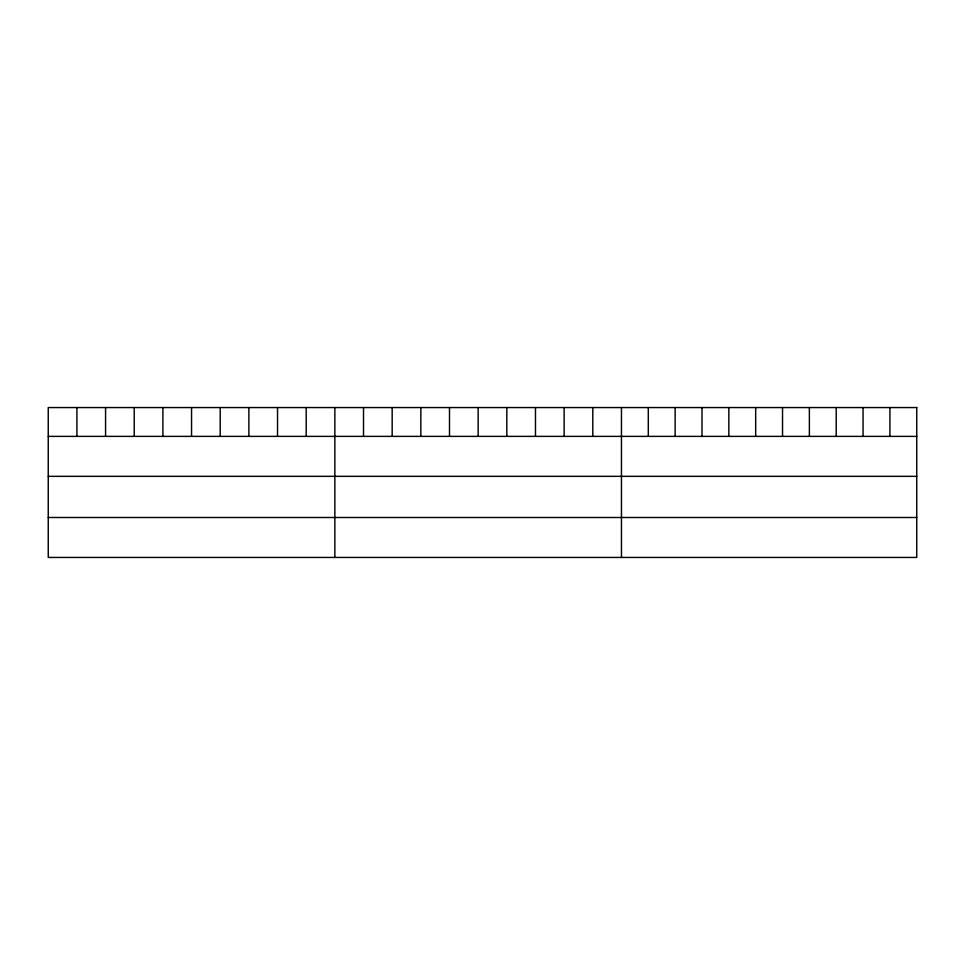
<?xml version="1.0" encoding="UTF-8"?>
<svg xmlns="http://www.w3.org/2000/svg" width="965" height="965" viewBox="0 0 965 965"><rect width="100%" height="100%" fill="white"/><g stroke="black" fill="none" stroke-linecap="round" stroke-linejoin="round"><path stroke-width="1.45" d="M48.25 436.385L916.75 436.385M48.25 476.336L916.75 476.336M48.25 517.493L916.75 517.493M889.911 407.556L889.911 436.385M863.06 407.556L863.06 436.385M836.221 407.556L836.221 436.385M809.37 407.556L809.37 436.385M782.531 407.556L782.531 436.385M755.679 407.556L755.679 436.385M728.84 407.556L728.84 436.385M701.989 407.556L701.989 436.385M675.15 407.556L675.15 436.385M648.299 407.556L648.299 436.385M621.46 407.556L621.46 557.444M592.799 407.556L592.799 436.385M564.139 407.556L564.139 436.385M535.479 407.556L535.479 436.385M506.818 407.556L506.818 436.385M478.157 407.556L478.157 436.385M449.497 407.556L449.497 436.385M420.837 407.556L420.837 436.385M392.176 407.556L392.176 436.385M363.516 407.556L363.516 436.385M334.855 407.556L334.855 557.444M306.195 407.556L306.195 436.385M277.534 407.556L277.534 436.385M248.874 407.556L248.874 436.385M220.213 407.556L220.213 436.385M191.553 407.556L191.553 436.385M162.892 407.556L162.892 436.385M134.232 407.556L134.232 436.385M105.571 407.556L105.571 436.385M76.91 407.556L76.91 436.385M916.75 407.556L48.25 407.556L48.25 557.444L916.75 557.444L916.75 407.556"/></g></svg>
